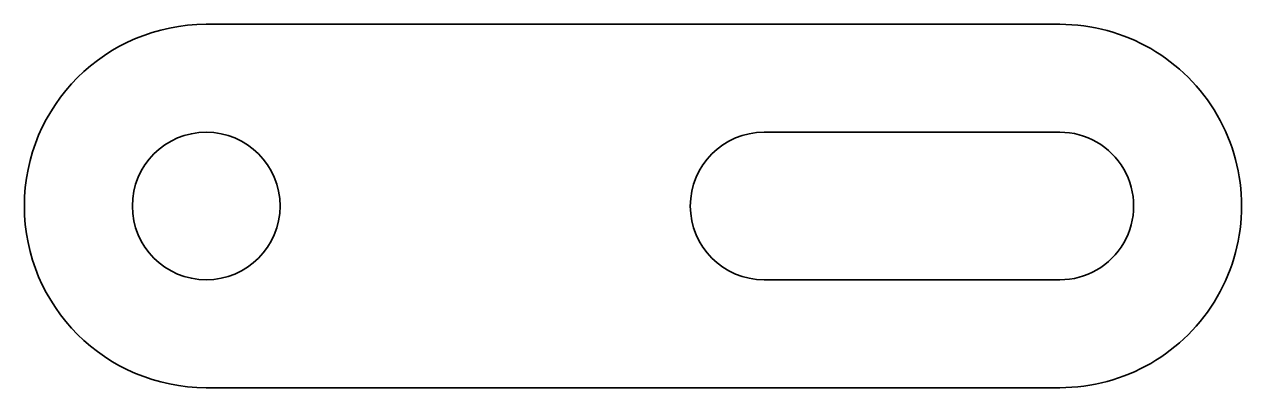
# Model space of a CAD drawing. Extents: x 121.7 to 175.3, y 97 to 113.
import ezdxf

# ---------------------------------------------------------------- set-up
doc = ezdxf.new("R2010")
doc.units = 0

msp = doc.modelspace()

# ---------------------------------------------------------------- linework, layer by layer
at = {"color": 7, "lineweight": 35, "ltscale": 0.25}
for p, q in [((139.729279, 113), (129.729279, 113)), ((129.729279, 97), (139.729279, 97))]:
    msp.add_line(p, q, dxfattribs=at)
at = {"color": 7, "lineweight": 35, "ltscale": 0.188536}
for p, q in [((147.270721, 113), (139.729279, 113)), ((147.270721, 97), (139.729279, 97))]:
    msp.add_line(p, q, dxfattribs=at)
at = {"color": 7, "lineweight": 35}
for p, q in [((147.270721, 113), (167.270721, 113)), ((147.270721, 97), (167.270721, 97))]:
    msp.add_line(p, q, dxfattribs=at)
at = {"color": 7, "lineweight": 35, "ltscale": 0.325}
for p, q in [((167.270721, 108.25), (154.270721, 108.25)), ((167.270721, 101.75), (154.270721, 101.75))]:
    msp.add_line(p, q, dxfattribs=at)
at = {"color": 7, "lineweight": 35}
msp.add_circle((129.729279, 105), 3.25, dxfattribs=at)
for centre, radius, start, end in [((129.729279, 105), 8, 90.000003, 269.999997), ((167.270721, 105), 8, 269.999997, 90.000003), ((154.270721, 105), 3.25, 90.000003, 269.999997), ((167.270721, 105), 3.25, 269.999997, 90.000003)]:
    msp.add_arc(centre, radius, start, end, dxfattribs=at)

doc.saveas('drawing.dxf')
